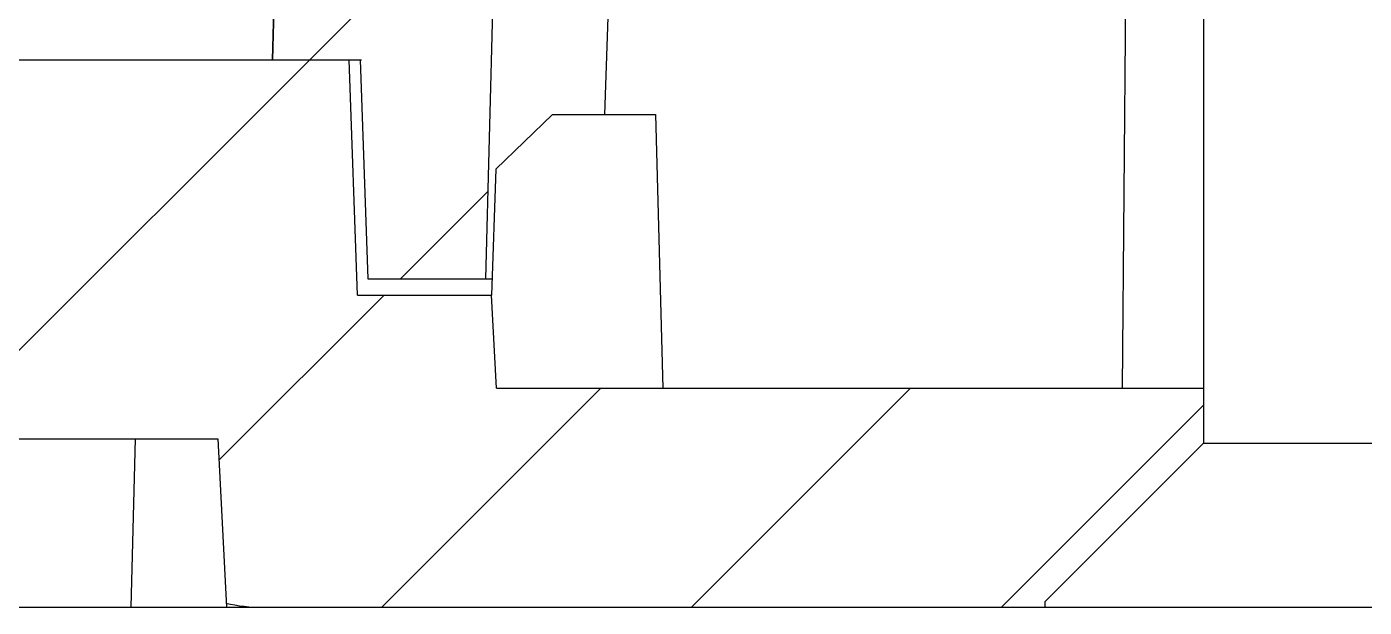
# Model space of a CAD drawing. Header units: millimetres. Extents: x 2271 to 2628, y -147 to 100.
# Drawn here: x 2297.48 to 2309.69, y -75.99 to -70.69 of the extents above; entities that cross this region are included whole.
import ezdxf

# ---------------------------------------------------------------- set-up
doc = ezdxf.new("R2010")
doc.units = ezdxf.units.MM

msp = doc.modelspace()

# ---------------------------------------------------------------- linework, layer by layer
at = {"color": 7, "linetype": 'Continuous'}
for p, q in [((2300.541, -39.884), (2299.727, -70.989)), ((2299.727, -70.989), (2300.541, -39.884)), ((2301.675, -72.989), (2302.503, -41.397)), ((2301.675, -72.989), (2302.503, -41.397)), ((2302.879, -67.987), (2302.757, -71.489)), ((2307.527, -68.989), (2307.483, -73.989)), ((2295.727, -70.989), (2300.54, -70.989)), ((2295.727, -70.989), (2300.427, -70.989)), ((2299.727, -70.989), (2300.528, -70.989)), ((2300.503, -73.139), (2300.427, -70.989)), ((2300.503, -73.139), (2300.427, -70.989)), ((2300.528, -70.989), (2300.597, -72.989)), ((2300.528, -70.989), (2300.597, -72.989)), ((2302.283, -71.489), (2301.765, -71.989)), ((2302.283, -71.489), (2303.225, -71.489)), ((2303.225, -71.489), (2303.291, -73.989)), ((2301.765, -71.989), (2301.725, -73.139)), ((2300.597, -72.989), (2301.73, -72.989)), ((2300.597, -72.989), (2301.675, -72.989)), ((2300.503, -73.139), (2301.727, -73.139)), ((2300.503, -73.139), (2301.727, -73.139)), ((2301.771, -73.989), (2301.727, -73.139)), ((2301.771, -73.989), (2301.727, -73.139)), ((2301.771, -73.989), (2308.227, -73.989)), ((2301.771, -73.989), (2308.227, -73.989)), ((2297.227, -74.45), (2299.227, -74.45)), ((2297.227, -74.45), (2299.227, -74.45)), ((2298.437, -75.989), (2298.477, -74.45)), ((2299.227, -74.45), (2299.308, -75.989)), ((2299.227, -74.45), (2299.308, -75.989)), ((2292.227, -75.989), (2336.87, -75.989)), ((2299.308, -75.989), (2330.727, -75.989))]:
    msp.add_line(p, q, dxfattribs=at)
at = {"color": 6}
for p, q in [((2308.227, -68.989), (2308.227, -74.489)), ((2308.227, -74.489), (2306.777, -75.939)), ((2308.227, -74.489), (2311.327, -74.489)), ((2306.777, -75.939), (2306.777, -75.989))]:
    msp.add_line(p, q, dxfattribs=at)
at = {"color": 5, "linetype": 'Continuous'}
for p, q in [((2300.067, -70.989), (2301.772, -69.284)), ((2295.067, -75.989), (2300.067, -70.989)), ((2300.896, -72.989), (2301.696, -72.188)), ((2299.237, -74.647), (2300.746, -73.139)), ((2300.724, -75.989), (2302.724, -73.989)), ((2303.552, -75.989), (2305.552, -73.989)), ((2306.381, -75.989), (2308.227, -74.143))]:
    msp.add_line(p, q, dxfattribs=at)
at = {"color": 7, "linetype": 'Continuous'}
msp.add_arc((2299.636, -74.489), 1.5, 257.1396, 270, dxfattribs=at)

doc.saveas('drawing.dxf')
